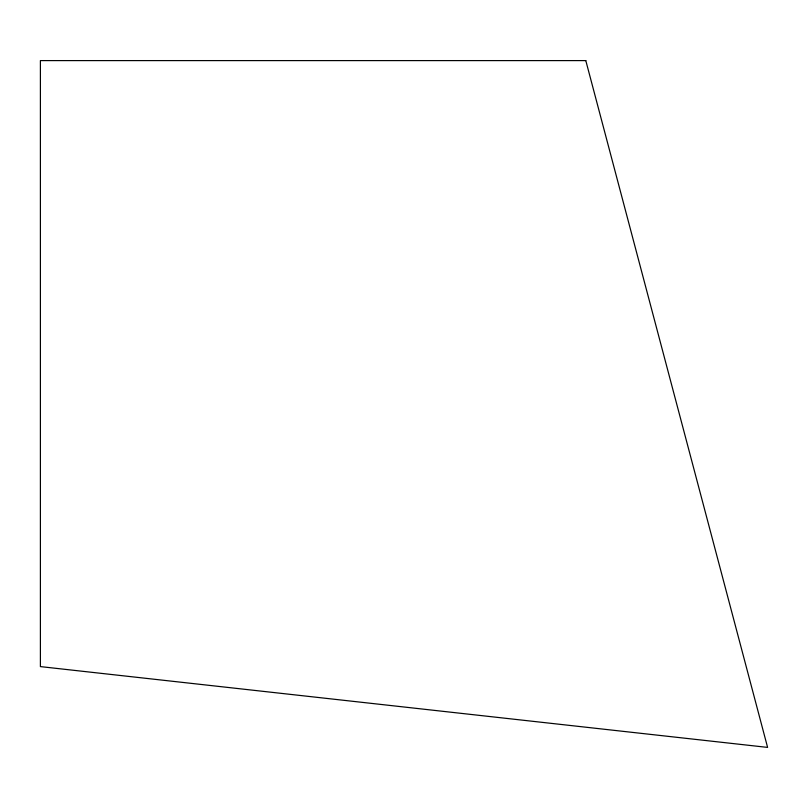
<?xml version="1.0" encoding="UTF-8"?>
<svg xmlns="http://www.w3.org/2000/svg" width="808" height="808" viewBox="0 0 808 808"><rect width="100%" height="100%" fill="white"/><g stroke="black" fill="none" stroke-linecap="round" stroke-linejoin="round"><path stroke-width="1.21" d="M585.8 60.6L40.4 60.6L40.4 666.6L767.6 747.4L585.8 60.6"/></g></svg>
